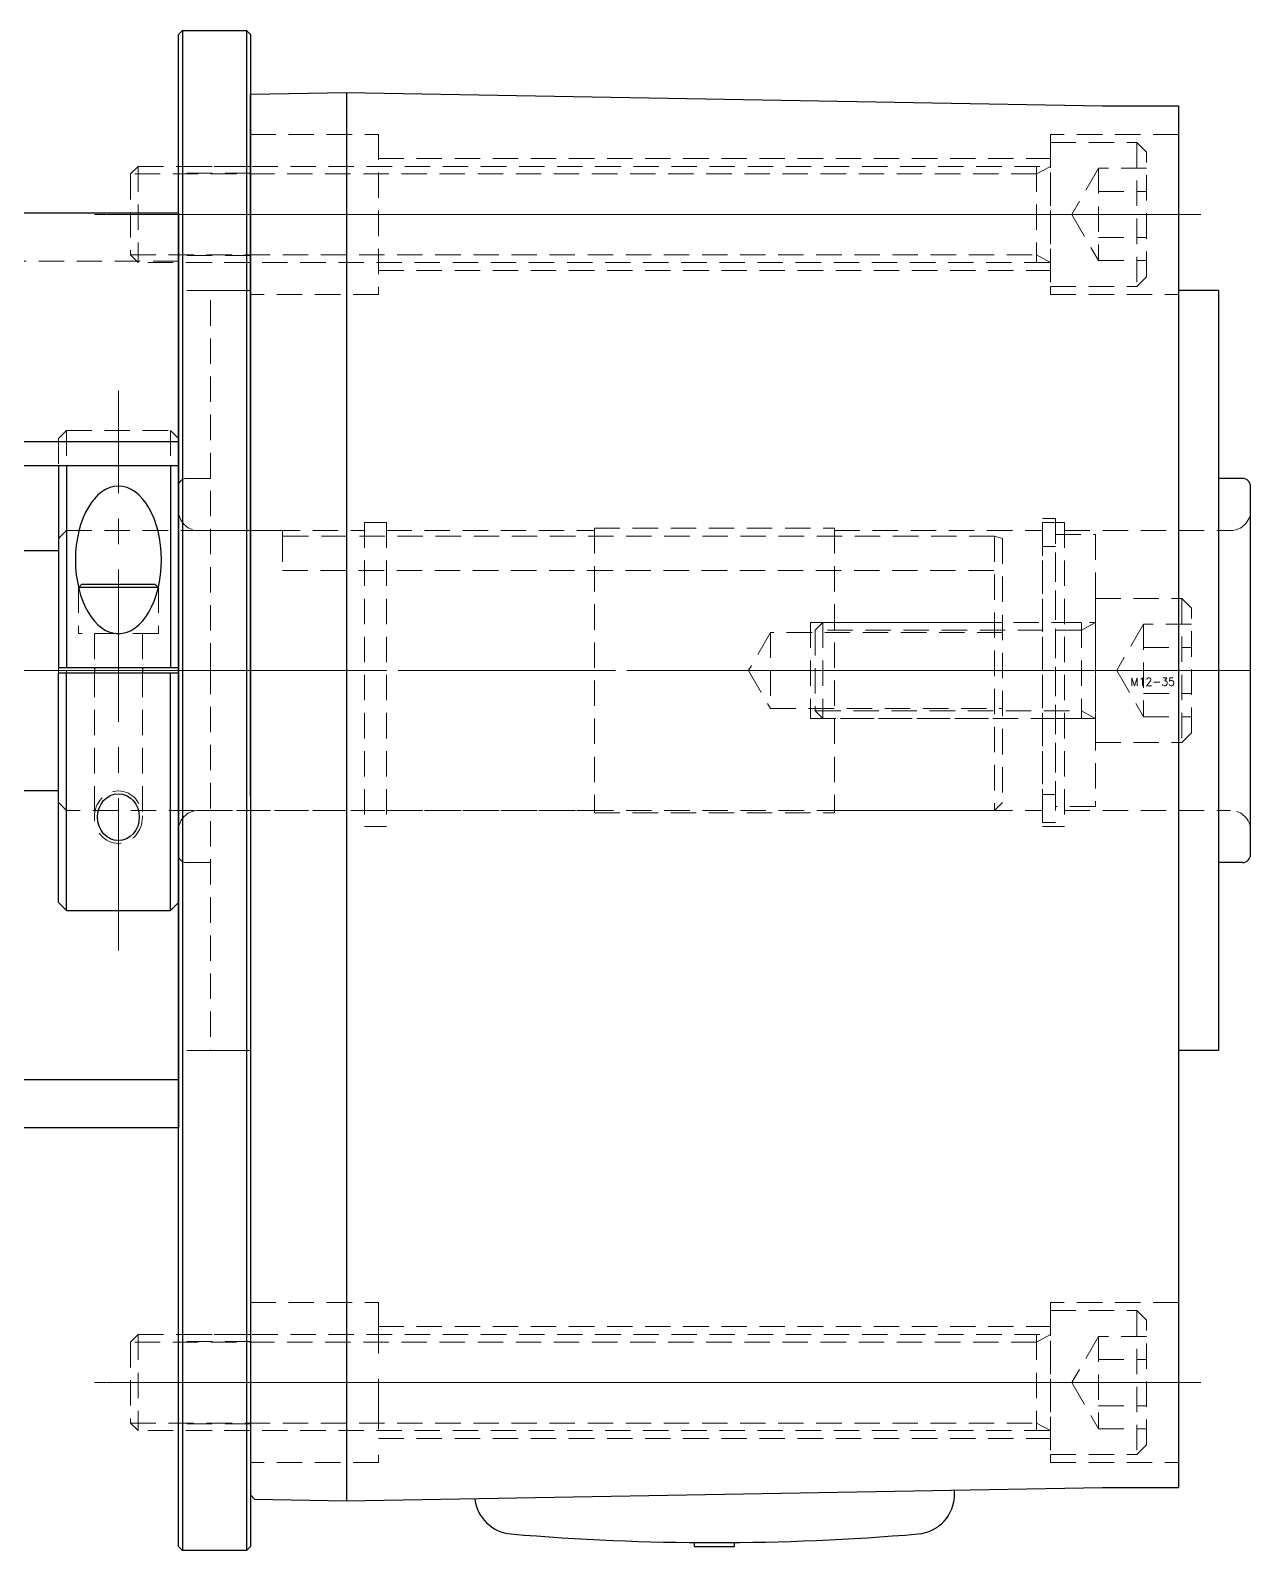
# Model space of a CAD drawing. Header units: millimetres. Extents: x 0 to 10987, y 0 to 7892.
# Drawn here: x 1636.4 to 1788.9, y 5733.8 to 5923.8 of the extents above; entities that cross this region are included whole.
import ezdxf

# ---------------------------------------------------------------- set-up
doc = ezdxf.new("R2010")
doc.units = ezdxf.units.MM
for name, pattern in [('CENTER2', [28.575, 19.05, -3.175, 3.175, -3.175]), ('HIDDEN', [9.525, 6.35, -3.175]), ('HIDDEN2', [4.7625, 3.175, -1.5875])]:
    doc.linetypes.add(name, pattern=pattern)
for name, color, linetype, lineweight in [('01_外形線', 7, 'Continuous', 25), ('03_かくれ線', 6, 'HIDDEN2', 13), ('04_中心線', 1, 'CENTER2', 9)]:
    doc.layers.add(name, color=color, linetype=linetype, lineweight=lineweight)
doc.styles.add('KSS_TXT', font='txt.shx', dxfattribs={"bigfont": 'extfont2.shx'})

# ---------------------------------------------------------------- blocks, each defined once
blk = doc.blocks.new('GM-SHYF-RH 0.4kW、1／160、＊＊V、60Hzc')
at = {"layer": '01_外形線', "color": 0}
for p, q in [((9, 72.01), (21, 72.22)), ((21, 72.22), (21, -15.77)), ((21, 72.22), (115.5, 70.57)), ((9, -15.77), (9, 72.01)), ((115.5, 70.57), (125, 70.57)), ((125, 70.57), (125, -15.77)), ((130, 47.5), (125, 47.5)), ((130, 47.5), (130, -47.5)), ((133, 24), (130, 24)), ((134, -23), (134, 23)), ((9, -15.77), (9, -103.05)), ((21, -15.77), (21, -103.76)), ((125, -15.77), (125, -102.11)), ((133, -24), (130, -24)), ((130, -47.5), (125, -47.5)), ((21, -103.76), (115.5, -102.11)), ((97, -102.94), (97, -102.44)), ((115.5, -102.11), (125, -102.11)), ((9, -103.05), (9.5, -103.56)), ((9.5, -103.56), (21, -103.76)), ((64.5, -109.5), (64.5, -108.99)), ((64.5, -109.5), (69.5, -109.5)), ((69.5, -109.5), (69.5, -108.99))]:
    blk.add_line(p, q, dxfattribs=at)
for centre, radius, start, end in [((133, 23), 1, 0, 90), ((133, -23), 1, 270, 0), ((42, -102.94), 5, 186.2447, 265.1386), ((92, -102.94), 5, 274.8614, 0), ((67, 191), 300, 265.1386, 270), ((67, 191), 300, 270, 274.8614)]:
    blk.add_arc(centre, radius, start, end, dxfattribs=at)
at = {"layer": '03_かくれ線'}
for p, q in [((9, 67), (25, 67)), ((25, 67), (25, 47)), ((125, 67), (109, 67)), ((109, 67), (109, 47)), ((25, 64), (109, 64)), ((25, 50), (109, 50)), ((4, 0.23), (4, 47.5)), ((4, 47.5), (9, 47.5)), ((25, 47), (9, 47)), ((109, 47), (125, 47)), ((0, -23), (0, 23)), ((1, 24), (4, 24)), ((2.5, 17.5), (23.25, 17.5)), ((23.25, 18.5), (26, 18.5)), ((23.25, 18.5), (23.25, -19.5)), ((26, 18.5), (26, -19.5)), ((26, 17.5), (52, 17.5)), ((52, 17.8), (82, 17.8)), ((52, 17.8), (52, -17.8)), ((82, 17.8), (82, -17.8)), ((82, 17.5), (108, 17.5)), ((108, 18.5), (110.75, 18.5)), ((108, 18.5), (108, -19.5)), ((110.75, 18.5), (110.75, -19.5)), ((110.75, 17.5), (131.5, 17.5)), ((4, 0.23), (4, -47.5)), ((2.5, -17.5), (23.25, -17.5)), ((26, -17.5), (52, -17.5)), ((52, -17.8), (82, -17.8)), ((82, -17.5), (108, -17.5)), ((110.75, -17.5), (131.5, -17.5)), ((23.25, -19.5), (26, -19.5)), ((108, -19.5), (110.75, -19.5)), ((1, -24), (4, -24)), ((4, -47.5), (9, -47.5)), ((9, -79), (25, -79)), ((125, -79), (109, -79)), ((109, -79), (109, -99)), ((25, -82), (109, -82)), ((25, -96), (109, -96)), ((25, -99), (9, -99)), ((109, -99), (125, -99))]:
    blk.add_line(p, q, dxfattribs=at)
at = {"layer": '03_かくれ線', "linetype": 'HIDDEN'}
blk.add_line((25, -79), (25, -99), dxfattribs=at)
at = {"layer": '03_かくれ線'}
for centre, radius, start, end in [((1, 23), 1, 90, 180), ((2.5, 20), 2.5, 180, 270), ((131.5, 20), 2.5, 270, 0), ((2.5, -20), 2.5, 90, 180), ((131.5, -20), 2.5, 0, 90), ((1, -23), 1, 180, 270)]:
    blk.add_arc(centre, radius, start, end, dxfattribs=at)
at = {"layer": '04_中心線'}
for p, q in [((6.46, 57), (127.76, 57)), ((134, 0), (0, 0)), ((6.46, -89), (127.76, -89))]:
    blk.add_line(p, q, dxfattribs=at)

msp = doc.modelspace()

# ---------------------------------------------------------------- linework, layer by layer
at = {"layer": '01_外形線'}
for p, q in [((1654.892, 5923.338), (1655.392, 5923.838)), ((1654.892, 5734.338), (1654.892, 5923.338)), ((1655.392, 5923.838), (1663.392, 5923.838)), ((1655.392, 5923.838), (1655.392, 5733.838)), ((1663.392, 5923.838), (1663.892, 5923.338)), ((1663.392, 5923.838), (1663.392, 5733.838)), ((1663.892, 5923.338), (1663.892, 5734.338)), ((1654.892, 5900.988), (1599.892, 5900.988)), ((1654.892, 5900.988), (1654.892, 5843.838)), ((1654.892, 5900.988), (1654.892, 5843.838)), ((1654.892, 5900.988), (1654.892, 5786.688)), ((1654.892, 5872.413), (1599.892, 5872.413)), ((1654.892, 5869.413), (1599.892, 5869.413)), ((1639.892, 5869.413), (1639.892, 5844.158)), ((1640.893, 5869.413), (1640.897, 5844.158)), ((1653.892, 5869.413), (1653.892, 5844.158)), ((1654.892, 5869.413), (1654.892, 5844.158)), ((1627.892, 5858.838), (1639.892, 5858.838)), ((1642.784, 5854.585), (1642.4, 5854.201)), ((1652.377, 5854.208), (1642.4, 5854.201)), ((1652, 5854.585), (1642.784, 5854.585)), ((1652, 5854.585), (1652.384, 5854.201)), ((1654.892, 5844.158), (1639.892, 5844.158)), ((1639.892, 5814.838), (1639.892, 5843.518)), ((1654.892, 5843.518), (1639.892, 5843.518)), ((1640.892, 5813.838), (1640.897, 5843.518)), ((1644.392, 5844.158), (1644.392, 5843.518)), ((1650.392, 5844.158), (1650.392, 5843.518)), ((1653.892, 5813.838), (1653.892, 5843.518)), ((1654.892, 5786.688), (1654.892, 5843.838)), ((1654.892, 5786.688), (1654.892, 5843.838)), ((1654.892, 5814.838), (1654.892, 5843.518)), ((1627.892, 5828.838), (1639.892, 5828.838)), ((1640.892, 5813.838), (1639.892, 5814.838)), ((1653.892, 5813.838), (1654.892, 5814.838)), ((1640.892, 5813.838), (1653.892, 5813.838)), ((1654.892, 5792.688), (1599.892, 5792.688)), ((1654.892, 5786.688), (1599.892, 5786.688)), ((1655.392, 5733.838), (1654.892, 5734.338)), ((1663.892, 5734.338), (1663.392, 5733.838)), ((1663.392, 5733.838), (1655.392, 5733.838))]:
    msp.add_line(p, q, dxfattribs=at)
at = {"layer": '01_外形線', "extrusion": (0, 0, -1)}
msp.add_ellipse((1647.392, 5857.662), major_axis=(0, -9.225), ratio=0.5827704, dxfattribs=at)
at = {"layer": '01_外形線'}
msp.add_ellipse((1647.392, 5825.504), major_axis=(0, -2.922), ratio=0.8936824, start_param=-3.141592653589793, end_param=3.141592653589793, dxfattribs=at)
at = {"layer": '03_かくれ線', "transparency": 33554559}
for p, q in [((1763.893, 5909.838), (1763.893, 5891.838)), ((1763.893, 5909.838), (1774.693, 5909.838)), ((1775.893, 5908.638), (1774.693, 5909.838)), ((1774.693, 5909.838), (1774.693, 5891.838)), ((1775.893, 5893.038), (1775.893, 5908.638)), ((1648.893, 5905.891), (1649.84, 5906.838)), ((1762.143, 5905.891), (1648.893, 5905.891)), ((1648.893, 5905.891), (1648.893, 5895.785)), ((1649.84, 5906.838), (1763.783, 5906.838)), ((1649.84, 5906.838), (1649.84, 5894.838)), ((1763.893, 5906.838), (1762.143, 5905.891)), ((1762.143, 5906.838), (1762.143, 5894.838)), ((1769.893, 5906.611), (1766.559, 5900.838)), ((1775.893, 5906.611), (1769.893, 5906.611)), ((1769.893, 5906.611), (1769.893, 5895.064)), ((1769.893, 5903.724), (1775.893, 5903.724)), ((1766.559, 5900.838), (1769.893, 5895.064)), ((1769.893, 5897.951), (1775.893, 5897.951)), ((1649.84, 5894.838), (1648.893, 5895.785)), ((1648.893, 5895.785), (1762.143, 5895.785)), ((1762.143, 5895.785), (1763.893, 5894.838)), ((1763.783, 5894.838), (1649.84, 5894.838)), ((1769.893, 5895.064), (1775.893, 5895.064)), ((1774.693, 5891.838), (1775.893, 5893.038)), ((1763.893, 5891.838), (1774.693, 5891.838)), ((1762.893, 5859.349), (1764.493, 5859.349)), ((1769.493, 5852.838), (1769.493, 5834.838)), ((1769.493, 5852.838), (1780.293, 5852.838)), ((1781.493, 5851.638), (1780.293, 5852.838)), ((1780.293, 5852.838), (1780.293, 5834.838)), ((1781.493, 5836.038), (1781.493, 5851.638)), ((1734.493, 5848.891), (1735.44, 5849.838)), ((1767.743, 5848.891), (1734.493, 5848.891)), ((1734.493, 5848.891), (1734.493, 5838.785)), ((1735.44, 5849.838), (1769.383, 5849.838)), ((1735.44, 5849.838), (1735.44, 5837.838)), ((1764.493, 5849.838), (1769.493, 5849.838)), ((1769.493, 5849.838), (1767.743, 5848.891)), ((1767.743, 5849.838), (1767.743, 5837.838)), ((1775.493, 5849.611), (1772.159, 5843.838)), ((1781.493, 5849.611), (1775.493, 5849.611)), ((1775.493, 5849.611), (1775.493, 5838.064)), ((1775.493, 5846.724), (1781.493, 5846.724)), ((1772.159, 5843.838), (1775.493, 5838.064)), ((1775.493, 5840.951), (1781.493, 5840.951)), ((1735.44, 5837.838), (1734.493, 5838.785)), ((1734.493, 5838.785), (1767.743, 5838.785)), ((1767.743, 5838.785), (1769.493, 5837.838)), ((1769.383, 5837.838), (1735.44, 5837.838)), ((1764.493, 5837.838), (1769.493, 5837.838)), ((1775.493, 5838.064), (1781.493, 5838.064)), ((1780.293, 5834.838), (1781.493, 5836.038)), ((1769.493, 5834.838), (1780.293, 5834.838)), ((1762.893, 5828.349), (1764.493, 5828.349)), ((1763.893, 5763.838), (1763.893, 5745.838)), ((1763.893, 5763.838), (1774.693, 5763.838)), ((1775.893, 5762.638), (1774.693, 5763.838)), ((1774.693, 5763.838), (1774.693, 5745.838)), ((1648.893, 5759.891), (1649.84, 5760.838)), ((1649.84, 5760.838), (1763.783, 5760.838)), ((1649.84, 5760.838), (1649.84, 5748.838)), ((1763.893, 5760.838), (1762.143, 5759.891)), ((1762.143, 5760.838), (1762.143, 5748.838)), ((1775.893, 5747.038), (1775.893, 5762.638)), ((1762.143, 5759.891), (1648.893, 5759.891)), ((1648.893, 5759.891), (1648.893, 5749.785)), ((1769.893, 5760.611), (1766.559, 5754.838)), ((1775.893, 5760.611), (1769.893, 5760.611)), ((1769.893, 5760.611), (1769.893, 5749.064)), ((1769.893, 5757.724), (1775.893, 5757.724)), ((1766.559, 5754.838), (1769.893, 5749.064)), ((1769.893, 5751.951), (1775.893, 5751.951)), ((1649.84, 5748.838), (1648.893, 5749.785)), ((1648.893, 5749.785), (1762.143, 5749.785)), ((1762.143, 5749.785), (1763.893, 5748.838)), ((1763.783, 5748.838), (1649.84, 5748.838)), ((1769.893, 5749.064), (1775.893, 5749.064)), ((1763.893, 5745.838), (1774.693, 5745.838)), ((1774.693, 5745.838), (1775.893, 5747.038))]:
    msp.add_line(p, q, dxfattribs=at)
at = {"layer": '03_かくれ線'}
for p, q in [((1663.892, 5906.838), (1654.892, 5906.838)), ((1663.892, 5905.988), (1654.892, 5905.988)), ((1654.892, 5894.988), (1599.892, 5894.988)), ((1663.892, 5895.688), (1654.892, 5895.688)), ((1663.892, 5894.838), (1654.892, 5894.838)), ((1663.892, 5891.338), (1654.892, 5891.338)), ((1640.892, 5873.838), (1639.892, 5872.838)), ((1640.892, 5873.838), (1653.892, 5873.838)), ((1640.892, 5873.838), (1640.893, 5869.413)), ((1653.892, 5873.838), (1653.891, 5869.413)), ((1653.892, 5873.838), (1654.892, 5872.838)), ((1639.892, 5872.838), (1639.892, 5869.413)), ((1654.892, 5872.838), (1654.892, 5869.413)), ((1640.892, 5861.338), (1639.892, 5860.338)), ((1639.892, 5827.338), (1639.892, 5860.338)), ((1640.892, 5826.338), (1640.892, 5861.338)), ((1640.892, 5861.338), (1667.892, 5861.338)), ((1667.892, 5860.608), (1667.892, 5861.338)), ((1667.892, 5860.608), (1667.892, 5856.338)), ((1756.892, 5860.608), (1667.892, 5860.608)), ((1756.892, 5860.608), (1757.892, 5860.338)), ((1756.892, 5860.608), (1756.892, 5826.338)), ((1757.892, 5860.338), (1757.892, 5827.338)), ((1667.892, 5856.338), (1757.892, 5856.338)), ((1642.4, 5854.201), (1642.4, 5848.441)), ((1652.384, 5854.201), (1652.384, 5848.441)), ((1652.384, 5848.441), (1642.4, 5848.441)), ((1644.392, 5848.441), (1644.392, 5825.504)), ((1650.392, 5848.441), (1650.392, 5825.504)), ((1728.892, 5848.588), (1726.15, 5843.838)), ((1757.892, 5848.588), (1728.892, 5848.588)), ((1728.892, 5848.588), (1728.892, 5839.088)), ((1733.892, 5849.838), (1757.892, 5849.838)), ((1733.892, 5849.838), (1733.892, 5837.838)), ((1644.392, 5844.158), (1644.392, 5843.518)), ((1650.392, 5844.158), (1650.392, 5843.518)), ((1726.15, 5843.838), (1728.892, 5839.088)), ((1728.892, 5839.088), (1757.892, 5839.088)), ((1733.892, 5837.838), (1757.892, 5837.838)), ((1640.892, 5826.338), (1639.892, 5827.338)), ((1757.892, 5827.338), (1756.892, 5826.338)), ((1756.892, 5826.338), (1640.892, 5826.338)), ((1663.892, 5796.338), (1654.892, 5796.338)), ((1663.892, 5760.838), (1654.892, 5760.838)), ((1663.892, 5759.988), (1654.892, 5759.988)), ((1663.892, 5749.688), (1654.892, 5749.688)), ((1663.892, 5748.838), (1654.892, 5748.838))]:
    msp.add_line(p, q, dxfattribs=at)
at = {"layer": '03_かくれ線', "transparency": 33554559}
for points in [[(1762.893, 5862.849), (1764.493, 5862.849), (1764.493, 5824.849), (1762.893, 5824.849), (1762.893, 5862.849)], [(1764.493, 5860.838), (1769.493, 5860.838), (1769.493, 5826.838), (1764.493, 5826.838), (1764.493, 5860.838)]]:
    msp.add_lwpolyline(points, dxfattribs=at)
at = {"layer": '03_かくれ線'}
msp.add_ellipse((1647.392, 5825.504), major_axis=(0, 3.282), ratio=0.9141094, dxfattribs=at)
at = {"layer": '04_中心線'}
for p, q in [((1674.392, 5900.838), (1644.392, 5900.838)), ((1647.392, 5808.838), (1647.392, 5878.838)), ((1764.892, 5843.838), (1222.892, 5843.838)), ((1660.892, 5843.838), (1593.892, 5843.838)), ((1639.892, 5843.838), (1654.892, 5843.838)), ((1674.392, 5843.838), (1644.392, 5843.838)), ((1674.392, 5754.838), (1644.392, 5754.838))]:
    msp.add_line(p, q, dxfattribs=at)
at = {"layer": '04_中心線', "transparency": 33554610}
for p, q in [((1645.893, 5900.838), (1778.893, 5900.838)), ((1645.893, 5754.838), (1778.893, 5754.838))]:
    msp.add_line(p, q, dxfattribs=at)
at = {"layer": '04_中心線', "transparency": 33554559}
for p, q in [((1734.493, 5843.838), (1781.493, 5843.838)), ((1762.893, 5843.849), (1764.493, 5843.849)), ((1764.655, 5843.849), (1769.45, 5843.849))]:
    msp.add_line(p, q, dxfattribs=at)

# ---------------------------------------------------------------- block references
msp.add_blockref('GM-SHYF-RH 0.4kW、1／160、＊＊V、60Hzc', (1654.893, 5843.838))

# ---------------------------------------------------------------- texts
at = {"layer": '03_かくれ線', "transparency": 33554559, "style": 'KSS_TXT'}
msp.add_text('M12-35', height=1, dxfattribs=at).set_placement((1773.873, 5841.933))

doc.saveas('drawing.dxf')
